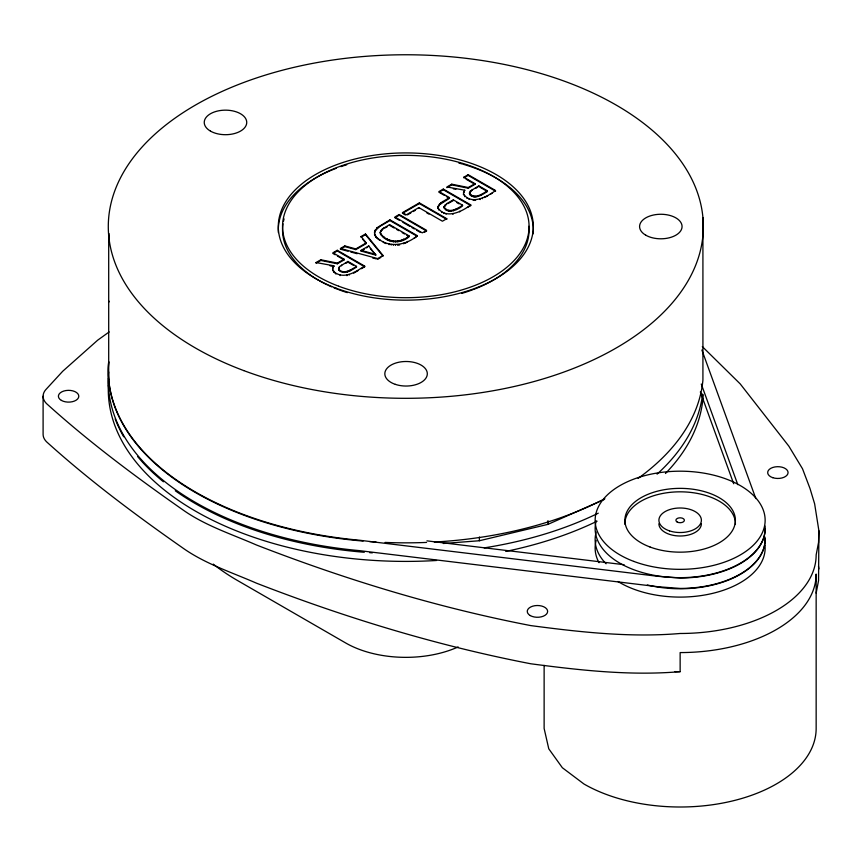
<?xml version="1.0" encoding="UTF-8"?>
<svg xmlns="http://www.w3.org/2000/svg" width="862" height="862" viewBox="0 0 862 862"><rect width="100%" height="100%" fill="white"/><g stroke="black" fill="none" stroke-linecap="round" stroke-linejoin="round"><path stroke-width="1.29" d="M338.583 269.504L339.477 266.617L347.914 261.434L356.512 266.39L356.512 267.091C351.642 270.032 344.143 275.592 338.885 270.194L338.583 268.104M469.478 193.928L470.372 191.052L478.819 185.858L487.407 190.814L487.407 191.515C482.537 194.456 475.048 200.016 469.779 194.618L469.478 192.528M332.635 270.366L332.635 269.666L336.061 273.976L332.635 270.366L332.689 267.748L333.874 265.808L316.042 262.533L316.042 263.233L320.847 260.453L337.365 263.794L344.089 259.915L344.089 259.214L332.937 252.781L337.268 250.282L364.669 266.099L364.669 266.8L361.383 268.696M446.936 187.657L451.742 184.877L468.271 188.218L474.984 184.339L474.984 183.649L468.271 187.517L451.742 184.188L446.936 186.957L464.78 190.233L463.594 192.172L463.53 194.79L463.53 194.101C471.352 205.587 487.418 196.622 495.575 190.524L468.163 174.706L463.831 177.206L463.831 177.895L468.163 175.395L495.575 191.224M702.314 346.578L740.242 383.935L788.838 446.15L802.511 468.766L810.021 488.56L814.633 503.839L818.9 530.776L818.555 542.435L816.152 554.966A136.013 78.528 0 0 1 680.14 633.484C630.294 637.751 580.245 632.105 530.841 625.607C437.056 607.505 345.457 579.533 256.445 544.989C231.307 534.009 204.596 525.475 182.108 509.313C135.151 476.481 89.045 442.055 46.516 403.588A25.504 14.719 0 0 1 46.516 388.87L62.732 371.242L97.708 340.156L109.172 331.935M818.9 530.776L818.555 580.6L816.152 593.142M108.698 238.365L109.043 233.656M374.41 232.503L377.028 227.74L389.947 219.864L417.348 235.692L417.348 236.382L389.947 220.564L380.034 226.286L375.132 230.757L374.507 234.421L376.683 238.041L374.507 233.731M380.304 232.417L382.405 228.947L389.57 224.659L409.084 235.919L409.084 236.619C401.207 244.506 384.053 243.45 380.304 232.417L380.519 234.324M380.304 233.106L380.562 231.21M438.047 206.729L440.902 202.742L449.49 197.624L449.49 198.325L439.448 204.747L438.047 207.43L438.047 206.729L438.144 208.766L438.144 208.076C445.913 219.702 462.495 211.395 470.717 204.887L470.717 205.576L467.43 207.473M444.049 206.546L446.936 203.529L453.315 199.844L462.549 205.178L462.549 205.867C458.368 209.714 446.085 215.144 444.049 206.546L444.102 207.968M446.936 203.529L444.049 207.246C448.768 213.938 457.625 208.647 462.549 205.178M472.462 189.521L469.478 193.217L469.779 194.618M333.874 265.808L332.689 268.438L332.689 267.748M383.999 227.88L381.263 230.747L381.263 230.057M316.042 262.533L320.847 259.764L337.365 263.093L344.089 259.214M361.049 236.544L366.253 242.89L355.812 248.924L344.832 245.918L340.393 248.471L377.675 258.6L383.051 255.497L365.488 233.99L361.049 236.544L361.049 237.244L365.488 234.679L365.488 233.99M399.214 214.519L394.871 217.019L422.283 232.848L426.615 230.337L399.214 214.519L399.214 215.209L426.615 231.038L424.449 232.287M402.5 212.612L419.363 202.882L446.775 218.7L446.775 219.401L419.363 203.572L402.5 213.313L402.5 212.612L406.336 214.832L418.857 207.591L442.432 221.211L446.775 218.7M470.717 204.887L443.305 189.058L438.973 191.558L449.49 197.624M364.669 266.8L337.268 250.971L332.937 253.471L335.167 254.764M366.253 242.89L366.253 243.58L355.812 249.614L344.832 246.607L340.393 249.172L348.108 251.262M399.214 215.209L394.871 217.709L399.44 220.349M470.717 205.576L443.305 189.748L438.973 192.258L444.232 195.286M407.467 214.864L410.883 212.892M413.167 211.578L415.441 210.263M385.109 227.924L387.34 226.641M361.081 250.368L368.774 245.929L375.767 255.12L361.081 251.068L361.081 250.368L375.767 254.43M361.081 251.068L364.378 249.161M366.576 247.9L368.774 245.929M447.992 203.604L453.315 200.534L453.315 199.844M345.802 263.341L347.914 262.123L353.291 265.227M475.641 188.379L477.753 187.162M380.519 233.624C387.135 242.61 400.895 243.504 409.084 235.919M338.583 268.815L338.885 269.494C344.143 274.892 351.642 269.343 356.512 266.39M469.779 193.918C475.048 199.327 482.537 193.767 487.407 190.814M336.061 273.276C345.867 279.029 356.588 271.024 364.669 266.099M376.683 237.352C388.212 248.471 406.002 245.508 417.348 235.692M358.086 270.603L353.689 273.135L353.689 272.446M380.896 257.426L377.675 259.29L377.675 258.6M414.051 238.289L416.249 237.018M485.694 196.924L487.881 195.663M490.079 194.392L492.277 193.12M404.666 243.396L407.446 242.103L407.446 241.414M443.273 543.491L479.401 540.743L547.984 524.344L604.413 499.346M399.699 244.927L397.587 245.228L397.587 244.539M544.127 665.367L544.127 728.476L548.771 748.809L562.358 767.74L583.973 784.011A136.013 78.528 0 0 0 732.194 801.024A136.013 78.528 0 0 0 816.152 728.476L816.152 574.049A136.013 78.528 0 0 1 680.14 652.577L680.14 671.66C630.294 675.927 580.245 670.28 530.841 663.783C437.056 645.67 345.457 617.709 256.445 583.165C231.307 572.174 204.596 563.64 182.108 547.489C135.151 514.657 89.045 480.231 46.516 441.764A25.504 14.719 0 0 1 43.1 434.405L43.1 396.229M426.938 540.862L624.131 564.718M453.315 188.821L455.858 189.295M330.049 265.808L333.874 266.509M350.683 251.963L357.105 253.708M372.535 257.889L376.392 258.945M386.133 243.623L383.256 242.297L383.256 241.608M463.831 177.206L474.984 183.649M466.062 179.188L474.984 184.339M479.886 187.173L487.407 191.515M446.333 196.504L449.49 198.325M456.774 202.538L459.09 203.863M426.722 212.828L428.964 214.121M403.459 213.862L405.377 214.972M402.866 222.331L409.719 226.286M412.004 227.6L414.288 228.926M416.572 230.24L419.999 232.223M394.16 227.999L389.57 225.348L389.57 224.659M396.455 229.324L398.761 230.65M402.198 232.643L404.493 233.968M406.789 235.294L409.084 236.619M337.398 256.046L344.089 259.915M377.696 238.785L379.733 240.261L379.733 239.571M370.326 248.515L375.767 255.12M362.536 239.054L365.51 242.675M365.488 234.679L383.051 256.186L383.051 255.497M108.698 300.827L109.129 301.894M701.883 350.015L755.845 498.602M701.269 384.053L737.807 484.67M700.353 391.941L733.691 483.765M765.025 528.428L765.144 528.934A85.004 49.08 0 0 1 680.14 578.014L658.137 576.344L359.26 540.205A297.519 171.775 0 0 1 108.698 361.566M765.025 538.836L765.144 539.343A85.004 49.08 0 0 1 680.14 588.423L658.137 586.753L359.26 550.613A297.519 171.775 0 0 1 108.698 371.975M818.491 566.388L818.9 568.952M702.918 217.536L702.918 380.056A297.519 171.775 0 0 1 638.106 478.388M547.984 520.648L547.984 524.344M484.595 196.87L484.595 197.56M482.375 198.001L482.375 198.691M481.061 194.489L481.061 195.178M480.123 198.842L480.123 199.542M479.401 537.048L479.401 540.743M478.819 185.858L478.819 186.548M478.421 195.696L478.421 196.385M475.878 196.224L475.878 196.913M475.544 199.693L475.544 200.383L473.26 200.361L473.26 199.672M474.65 196.224L474.65 196.913M473.475 196.051L473.475 196.751M471.288 195.2L471.288 195.9M470.372 191.052L470.372 191.741M468.971 198.68L468.971 199.37M468.163 174.706L468.163 175.395M468.271 187.517L468.271 188.218M466.956 197.7L466.956 198.4M464.78 190.233L463.594 192.862L463.594 192.172M464.64 195.954L464.64 196.655M459.758 211.201L459.758 211.901M456.17 208.852L456.17 209.552M453.52 210.048L453.52 210.748M452.97 213.711L452.97 214.412M451.742 184.188L451.742 184.877M450.945 210.533L450.945 211.233M449.695 210.511L449.695 211.201M448.477 210.296L448.477 210.996M446.128 209.337L446.128 210.037M446.053 213.56L446.053 214.25M444.867 205.059L444.867 205.749M444.469 207.979L444.469 208.679M443.887 212.86L443.887 213.56M443.305 189.058L443.305 189.748M442.874 201.449L442.874 202.139M441.797 211.847L441.797 212.537M440.902 202.742L440.902 203.432M439.448 204.046L439.448 204.747M438.79 209.369L438.79 210.069M438.499 205.382L438.499 206.072M419.363 202.882L419.363 203.572M418.857 207.591L418.857 208.292M403.739 243.138L403.739 243.827M403.513 239.14L403.513 239.841M401.67 240.056L401.67 240.746M399.752 240.703L399.752 241.403M397.748 241.112L397.748 241.802M395.647 241.252L395.647 241.953M395.475 244.657L395.475 245.358M393.535 241.134L393.535 241.823M393.352 244.603L393.352 245.304M391.467 240.713L391.467 241.403M391.219 244.377L391.219 245.067M389.947 219.864L389.947 220.564M389.419 240.002L389.419 240.703M389.118 243.968L389.118 244.657M387.426 239.011L387.426 239.701M384.236 237.169L384.236 237.858M382.491 236.005L382.491 236.694M382.405 228.947L382.405 229.637M381.252 234.82L381.252 235.52M377.028 227.74L377.028 228.43M375.638 236.177L375.638 236.878M375.132 230.068L375.132 230.757M374.916 234.96L374.916 235.66M374.614 231.285L374.614 231.975M355.812 248.924L355.812 249.614M350.166 270.054L350.166 270.754M349.229 274.418L349.229 275.107M347.914 261.434L347.914 262.123M347.526 271.271L347.526 271.961M346.955 274.978L346.955 275.678M344.972 271.789L344.972 272.489M344.832 245.918L344.832 246.607M343.755 271.799L343.755 272.489M342.58 271.627L342.58 272.327M341.567 265.097L341.567 265.787M340.393 270.776L340.393 271.465M340.167 274.903L340.167 275.603M339.477 266.617L339.477 267.317M338.885 269.494L338.885 270.194M337.268 250.282L337.268 250.971M337.365 263.093L337.365 263.794M333.745 271.53L333.745 272.23M320.847 259.764L320.847 260.453M108.698 235.52L108.698 380.056M213.248 564.114A238.02 137.414 0 0 0 237.503 580.503L345.694 642.977A85.004 49.08 0 0 0 458.142 646.942M703.187 394.882A297.519 171.775 0 0 1 665.475 473.486M597.097 521.198A297.519 171.775 0 0 1 505.725 551.432M436.592 560.483A297.519 171.775 0 0 1 108.364 385.702M702.616 394.02A297.519 171.775 0 0 1 657.092 474.143M598.271 513.17A297.519 171.775 0 0 1 484.164 547.887M372.341 552.854A297.519 171.775 0 0 1 369.658 552.671M364.292 552.273A297.519 171.775 0 0 1 175.288 490.769M163.424 481.783A297.519 171.775 0 0 1 137.661 456.591M123.719 436.786A297.519 171.775 0 0 1 115.196 418.975M108.364 386.111A297.519 171.775 0 0 1 108.364 378.246M604.887 498.721A297.519 171.775 0 0 1 434.319 542.047M426.561 542.424A297.519 171.775 0 0 1 385.055 542.424M376.004 541.982A297.519 171.775 0 0 1 369.55 541.562M363.107 541.067A297.519 171.775 0 0 1 108.698 362.083M278.372 232.568A127.511 73.615 0 0 1 336.363 168.262M340.899 166.635A127.511 73.615 0 0 1 346.739 164.761M458.886 163.069A127.511 73.615 0 0 1 462.506 164.06M463.691 164.405A127.511 73.615 0 0 1 533.136 233.85M528.902 226.275A123.255 71.158 0 0 1 474.132 289.233M472.936 289.686A123.255 71.158 0 0 1 461.763 293.403M347.311 292.638A123.255 71.158 0 0 1 338.68 289.686M337.484 289.233A123.255 71.158 0 0 1 333.939 287.811M331.633 286.83A123.255 71.158 0 0 1 328.239 285.3M327.129 284.783A123.255 71.158 0 0 1 319.673 280.904M318.649 280.322A123.255 71.158 0 0 1 283.016 223.797M283.469 221.329A123.255 71.158 0 0 1 284.072 218.873M680.14 671.66A136.013 78.528 0 0 1 674.903 671.606M765.025 526.025A85.004 49.08 0 0 1 675.689 577.594A85.004 49.08 0 0 1 596.181 520.907M765.025 537.123A85.004 49.08 0 0 1 647.319 584.964M606.083 563.78A85.004 49.08 0 0 1 596.181 532.016M765.025 545.452A85.004 49.08 0 0 1 713.359 593.196A85.004 49.08 0 0 1 617.968 581.494M599.025 562.703A85.004 49.08 0 0 1 596.181 540.345M624.896 524.29A55.254 31.905 0 0 1 680.14 491.825A55.254 31.905 0 0 1 735.383 524.29M701.388 523.73A21.248 12.273 0 0 1 680.14 536.002A21.248 12.273 0 0 1 658.891 523.73M677.133 521.995A4.245 2.457 0 0 0 684.245 520.896A4.245 2.457 0 0 0 679.04 517.89A4.245 2.457 0 0 0 677.133 521.995M645.8 235.207A21.248 12.273 0 0 0 681.346 229.701A21.248 12.273 0 0 0 655.325 214.681A21.248 12.273 0 0 0 645.8 235.207M395.324 384.355A21.248 12.273 0 0 0 427.315 373.839A21.248 12.273 0 0 0 395.55 363.107A21.248 12.273 0 0 0 395.324 384.355M210.457 131.099A21.248 12.273 0 0 0 246.015 125.593A21.248 12.273 0 0 0 219.982 110.573A21.248 12.273 0 0 0 210.457 131.099M243.763 370.595A297.519 171.775 0 0 0 702.918 235.52A297.519 171.775 0 0 0 270.733 73.486A297.519 171.775 0 0 0 243.763 370.595M336.363 288.274A127.511 73.615 0 0 0 533.136 230.38A127.511 73.615 0 0 0 347.925 160.935A127.511 73.615 0 0 0 336.363 288.274M338.68 286.216A123.255 71.158 0 0 0 528.902 230.251A123.255 71.158 0 0 0 349.853 163.123A123.255 71.158 0 0 0 338.68 286.216M772.772 477.677A10.204 5.894 0 0 0 788.073 472.581A10.204 5.894 0 0 0 772.772 467.473A10.204 5.894 0 0 0 772.772 477.677M530.227 615.554A10.204 5.894 0 0 0 547.295 612.914A10.204 5.894 0 0 0 534.806 605.706A10.204 5.894 0 0 0 530.227 615.554M61.385 400.399A10.204 5.894 0 0 0 78.453 397.759A10.204 5.894 0 0 0 65.965 390.54A10.204 5.894 0 0 0 61.385 400.399M669.515 530.884A21.248 12.273 0 0 0 701.388 520.26A21.248 12.273 0 0 0 669.515 509.636A21.248 12.273 0 0 0 669.515 530.884M633.839 561.421A85.004 49.08 0 0 0 765.025 522.825A85.004 49.08 0 0 0 641.554 476.535A85.004 49.08 0 0 0 633.839 561.421M650.045 547.014A55.254 31.905 0 0 0 735.318 521.93A55.254 31.905 0 0 0 655.055 491.836A55.254 31.905 0 0 0 650.045 547.014"/></g></svg>
